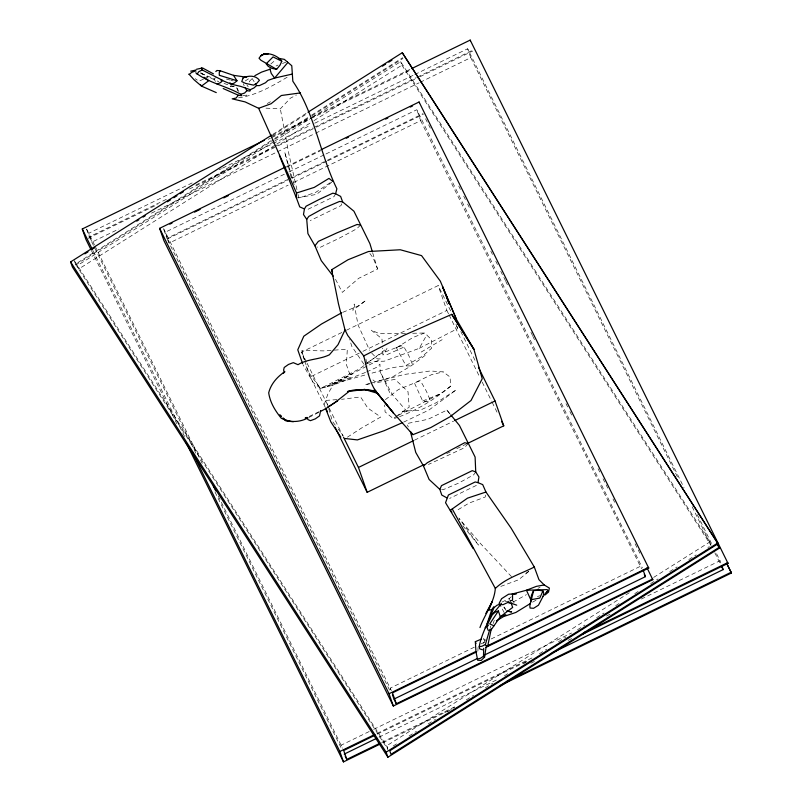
<?xml version="1.0" encoding="UTF-8"?>
<svg xmlns="http://www.w3.org/2000/svg" width="802" height="802" viewBox="0 0 802 802"><rect width="100%" height="100%" fill="white"/><g stroke="black" fill="none" stroke-linecap="round" stroke-linejoin="round"><path stroke-width="0.6" stroke-dasharray="4.01 3.01" d="M477.922 651.013L478.042 647.354M485.491 495.024L485.19 497.019L468.889 503.165L455.797 511.085M490.062 628.347L490.704 625.991M493.15 623.545L494.293 620.327M483.847 642.823L485.24 639.455M341.802 203.718L341 205.593L310.234 220.57M335.617 193.793L334.043 196.61L307.256 209.653M367.216 363.376L376.158 361.351L384.248 361.191L419.266 348.329L426.935 334.685M475.736 471.927L473.701 474.804L458.644 483.105L442.945 489.781L439.847 489.4M468.157 443.506L464.558 447.706L428.428 464.468M265.953 108.14L280.329 108.861L290.414 98.175L296.479 95.007M251.678 79.057L249.242 81.533L250.605 82.967M360.509 225.111L356.679 228.831L338.865 238.415L318.975 247.928L316.96 246.876M270.795 64.01L275.156 60.33M370.795 383.196L404.288 374.444L430.413 370.975L443.225 371.917L450.022 376.99L450.744 386.143C435.476 398.744 417.942 409.682 399.386 416.709M501.821 602.162L509.34 598.462L511.345 596.708M528.739 571.535L518.523 579.806L499.977 586.723M331.827 182.114L316.61 194.365L296.449 198.054M385.361 399.667L398.434 389.531L418.624 381.321L421.802 383.155L426.463 391.366L429.992 399.757L428.599 401.561L422.664 401.03L414.423 382.925L431.737 374.574L443.225 371.917M363.797 365.732L359.908 368.649L320.549 388.439L313.151 382.464L302.986 364.709M364.77 365.01L387.115 348.248L382.995 355.035L382.544 348.058M425.17 355.386L411.045 365.933L392.288 377.06L375.296 381.872L371.496 378.664M398.163 415.416L440.569 393.692L450.744 386.143M525.831 573.31L528.658 571.214M396.148 416.408L409.17 407.175L408.007 391.637L394.995 379.386L374.474 383.035M330.234 182.686L315.697 192.39L298.865 198.024L298.043 194.435M367.246 362.735L380.78 353.712L401.06 345.692L404.018 347.065L408.679 355.296L412.198 363.667L411.045 365.933C396.409 365.391 382.023 370.554 367.938 374.193M245.252 80.972L248.49 78.827M347.366 437.2L361.632 427.967L380.729 417.03L367.767 408.028L360.579 396.94L341.522 399.336M273.001 134.265L306.915 112.881M272.289 135.638L307.236 113.603M629.269 592.778L386.594 745.84L387.837 749.369L75.498 264.069L273.522 139.177M274.585 138.505L310.595 115.799M311.647 115.127L402.724 57.684M75.558 264.961L273.713 139.979M274.775 139.317L310.795 116.591M311.858 115.929L402.985 58.446M273.492 141.844L77.443 265.492L78.686 269.021L275.788 144.711M274.555 141.172L311.637 117.784M312.7 117.112L400.659 61.644L709.81 541.982L711.043 545.52L707.865 547.525M276.85 144.039L312.88 121.313M313.943 120.651L401.892 65.173L400.659 61.644M653.64 577.41L709.81 541.982M393.13 746.03L397.371 743.354M409.03 736.005L416.449 731.324M428.098 723.975L435.516 719.294M447.175 711.945L454.594 707.264M466.253 699.915L473.671 695.234M485.33 687.875L492.749 683.204M504.398 675.845L508.638 673.179M523.475 663.815L527.716 661.149M539.375 653.79L546.794 649.119M558.443 641.76L565.861 637.089M577.52 629.73L584.939 625.059M596.598 617.7L604.016 613.019M615.675 605.67L619.906 602.994M634.743 593.64L638.983 590.964M650.643 583.615L658.061 578.934M669.72 571.585L677.139 566.904M688.788 559.555L696.206 554.874M396.419 347.787L412.88 337.512L424.549 332.99L431.646 339.697L431.586 348.299L422.624 356.088L405.862 365.562L396.419 347.787L401.06 345.692M287.156 77.233C271.928 86.275 256.008 95.488 238.184 97.864M394.143 417.822L397.15 416.017M204.53 78.486L207.598 76.661L218.816 81.714M421.19 352.058L442.163 339.667M532.538 602.192L537.581 599.294M512.969 602.142L526.483 594.613M267.256 103.528L270.485 101.744M319.126 411.637L307.988 417.04M537.962 588.347L540.047 587.224M308.9 417.431L318.715 412.408M476.398 485.39L449.611 498.433M419.266 348.329L457.631 328.579L456.819 326.203M372.699 252.891L377.562 269.011L358.715 278.314L342.304 292.379L335.346 278.976M272.289 136.46L310.524 117.844M311.647 117.292L410.584 69.112M268.179 139.347L270.424 138.255M271.547 137.703L309.752 119.107M310.875 118.556L410.895 69.864M192.179 182.896L88.741 233.262L91.849 242.154L118.836 229.021M219.167 169.763L221.412 168.661M222.535 168.119L310.244 125.413M314.735 123.227L413.682 75.047M414.804 74.496L467.646 48.762L684.036 487.746M195.899 453.22L89.253 236.881L167.909 198.575M195.999 184.901L273.542 147.147M274.665 146.596L312.87 127.989M313.993 127.448L416.248 77.654M417.371 77.102L472.438 50.295M88.17 238.294L157.874 204.35M189.362 189.021L277.061 146.315M278.184 145.774L315.286 127.708M316.409 127.157L418.734 77.333M419.857 76.791L472.699 51.057M151.438 213.142L276.249 152.37M277.372 151.819L314.474 133.754M315.597 133.212L419.045 82.837M420.168 82.295L470.764 57.654L467.646 48.762M286.535 166.535L321.351 149.583M286.685 167.257L320.409 150.836M284.359 174.214L165.372 232.149L169.202 243.086L288.189 185.142M288.85 172.029L324.77 154.535M325.893 153.994L416.819 109.724L642.362 567.906M288.269 179.277L166.886 238.384L163.438 228.54M289.392 178.726L423.135 113.603M167.287 238.976L287.467 180.46M291.958 178.275L326.785 161.312M327.908 160.771L423.376 114.285M293.803 182.415L420.649 120.651L416.819 109.724M304.359 359.988L301.582 352.078L341.883 332.459M346.364 330.274L438.163 285.582L450.864 311.346M325.201 407.185L310.294 376.94L361.792 351.867M362.905 351.326L446.864 310.444L438.163 285.582M414.433 440.208L453.611 421.13M446.654 453.621L452.248 450.894M456.729 448.709L465.681 444.358M474.343 647.164L390.153 688.156L390.925 690.342M481.08 643.886L484.448 642.242M491.185 638.963L641.6 565.721M369.211 731.534L341.101 745.218L341.873 747.444M373.702 729.349L571.595 632.989M606.452 616.016L610.944 613.831M641.309 599.044L720.016 560.718L716.136 552.859M376.94 733.429L533.23 657.329M568.087 640.357L572.578 638.161M377.411 734.081L526.864 661.309M379.065 737.138L498.253 679.104M530.854 663.224L535.355 661.038M381.652 742.421L454.694 706.863M382.835 742.742L443.546 713.178M444.679 712.627L451.426 709.339M450.042 413.952L446.925 410.113L428.007 419.296L406.774 423.596L408.328 426.965M276.038 66.025L278.073 65.042M203.497 79.087L198.986 81.243L195.177 78.706M365.552 372.399L332.94 385.181L320.549 388.439L307.717 371.256L305.773 364.308M366.654 371.897L376.579 367.356L379.947 364.158L380.158 371.867L390.905 395.175M386.855 354.685L404.018 347.065M403.627 422.123L428.93 410.053L456.438 389.702L436.719 402.494L420.238 410.183L402.524 411.266L407.205 411.797L392.238 394.494L380.158 371.867M342.785 312.329L358.614 305.773L366.083 300.259L352.79 310.344L354.183 304.028L358.053 324.96L369.592 350.334M537.41 596.628L539.666 595.706M422.664 401.03L440.569 393.692M320.549 388.439L350.895 377.281L346.444 364.78L347.306 349.211L332.359 350.273M282.484 63.448L285.783 62.255M398.213 417.13L393.521 418.834L385.08 411.887L384.689 404.99M200.731 73.473L213.823 78.506L216.269 77.644M508.568 603.886L511.937 602.713M333.873 383.807L366.765 374.524M369.602 383.506L364.82 384.749L369.642 383.897M233.773 86.205L230.324 86.636L234.204 86.666L219.938 82.225M243.026 95.568L246.735 95.157L244.329 95.177M509.039 601.139L505.541 601.49L505.17 598.733M331.106 350.364L323.637 350.895L301.903 350.414L304.479 359.677M336.88 399.657L326.424 400.358L328.419 407.356M405.551 333.442L379.005 333.522L371.196 330.123L381.942 338.765L382.243 343.416M412.679 333.271L424.549 332.99M226.375 79.047L229.773 79.989M230.896 80.3L233.161 80.932M200.861 72.962L207.598 76.661L207.969 78.295M200.65 72.802L207.598 76.661M371.707 353.101L377.361 358.905L381 358.885L327.396 386.534L352.629 373.732L332.94 385.181L327.807 394.173L324.148 404.789L325.041 407.065M512.508 600.688L514.182 602.482M511.556 576.698L480.689 543.756L459.325 518.784M462.854 525.751L478.473 545.079L458.824 518.002M446.925 410.113L450.143 414.323M335.276 425.16L332.399 421.341L328.75 408.519M338.143 428.97L343.176 435.656M485.25 640.788L483.546 638.452L483.616 643.415M369.852 253.402L373.251 258.114L377.562 269.011M503.756 607.104L506.503 610.954L504.247 607.024M246.896 84.942L248.239 86.847M238.886 91.598L236.79 87.669M251.998 78.325L254.876 82.837M363.867 364.138L351.807 346.364L349.672 339.436M401.892 65.173L711.043 545.52M74.937 261.592L387.747 747.634M504.187 612.558L501.22 607.054M213.823 78.506L215.437 81.523M697.319 514.694L711.715 543.876M470.764 57.654L678.302 478.674M692.136 506.734L710.953 544.909M714.823 552.768L720.356 563.996M425.581 118.766L427.245 122.135M428.669 124.821L430.323 128.19M458.754 186.054L460.408 189.422M463.726 196.149L465.391 199.518M467.596 203.999L469.26 207.367M490.814 251.106L492.478 254.465M495.796 261.191L497.451 264.56M500.769 271.287L502.423 274.655M503.846 277.342L505.511 280.7M505.741 281.382L507.405 284.75M530.934 332.289L532.598 335.657M532.829 336.329L534.493 339.697M566.001 403.617L567.656 406.985M569.871 411.466L572.628 417.08M598.061 468.669L599.716 472.027M603.034 478.754L604.698 482.122M606.122 484.809L607.776 488.177M612.989 498.944L614.643 502.313M635.104 543.806L637.861 549.41M638.181 549.851L639.836 553.22M420.649 120.651L641.55 568.788M460.799 331.507L476.258 362.875M446.864 310.444L448.529 313.803M449.08 314.915L479.997 377.652M482.213 382.133L491.596 401.17M492.147 402.293L498.222 414.614M301.582 352.078L306.554 362.163M307.106 363.286L328.64 406.965M329.191 408.088L342.995 436.098M163.608 228.57L391.366 690.612M167.438 239.507L390.113 691.224M86.686 229.111L94.446 244.841M94.997 245.963L202.194 463.426M218.234 495.977L342.594 748.256M214.986 491.957L341.832 749.279M92.791 250.334L184.741 436.859M91.458 250.625L176.761 423.677M509.34 598.462L510.673 601.931M243.347 83.659L244.209 85.944M455.977 324.128L457.631 328.579M720.016 560.718L720.787 562.944M304.75 361.121L310.294 376.94M86.526 229.101L89.253 236.881M74.255 260.54L75.498 264.069M236.69 87.679L237.793 90.907M294.154 184.781L284.64 151.869L291.306 177.924M296.961 189.663L289.071 155.017L280.329 108.861M365.943 359.055L367.266 366.053"/><path stroke-width="1.2" d="M333.121 276.078L321.251 260.64L314.945 245.813L307.918 233.623L306.715 219.317L303.477 214.515L304.449 208.971L299.717 206.876L296.449 198.054L296.529 193.011L258.645 108.3L245.111 101.904L232.169 98.846L236.109 98.055L238.314 95.217L241.793 95.699L240.76 94.275C226.344 85.974 208.991 83.067 195.748 72.812M486.052 647.244L484.588 657.069L481.19 660.427L477.651 660.226L477.441 659.013L480.388 658.322L483.486 656.247L483.686 648.377M278.916 58.416L284.329 59.358L287.527 62.105L287.507 62.877L274.615 78.075L267.938 80.39L265.512 82.746L259.407 85.603L256.53 85.593L254.054 87.889L250.244 89.704L240.74 86.405L231.287 84.2L220.52 79.769M530.784 602.091L533.571 590.623L538.834 590.212L542.914 590.954L543.776 593.269L543.064 596.307M530.874 599.134L531.495 595.174L533.571 590.623M544.638 595.224L548.518 592.097L549.39 588.097L544.227 584.959L538.954 579.686L534.312 567.024L511.095 528.117L485.952 492.037L482.704 484.608L478.012 482.664L478.944 476.969L475.736 471.927L475.105 457.05L459.426 425.441L450.824 414.905M320.62 410.594L319.537 415.857L315.296 418.875L310.444 420.669L308.028 419.647L306.955 417.942L305.161 418.083L307.046 417.391M487.285 627.094L488.228 622.843L492.578 614.262L501.36 603.685M534.312 567.024C521.089 573.811 506.242 577.951 495.335 588.447C494.162 603.194 484.699 614.172 479.957 627.555M372.349 251.738L369.922 243.678L353.933 211.217L342.604 201.853L340.639 196.42L335.617 193.793L336.88 188.781C319.878 154.164 314.935 113.493 292.83 81.233L291.778 65.734L287.527 62.105M482.573 649.8L479.706 648.868L479.225 646.592C481.671 632.758 489.35 620.848 493.872 607.746L493.731 606.803L491.837 609.53L487.055 623.806M250.244 89.704L249.883 91.067L246.886 90.686L244.59 93.062L240.76 94.275M478.012 482.664L475.195 481.962L448.408 495.004L445.541 502.704L473.2 548.628M489.741 629.53L485.38 644.557L481.882 646.282L479.225 646.592M190.716 71.147L195.307 70.205L195.036 71.087L191.578 72.411L189.302 74.476L188.731 74.125M446.844 497.841L441.782 495.065L439.847 489.4L441.491 485.641L472.248 470.664L475.736 471.927M542.914 590.954L539.806 598.081L531.094 599.716L529.841 605.831L530.072 608.046L533.591 608.287L538.473 605.199L542.994 596.538M276.61 69.343L260.901 60.24L259.036 58.215C263.858 49.774 277.392 54.887 281.783 61.213L280.018 65.162L276.61 69.343L271.778 68.31L268.259 66.386L266.184 63.869M547.987 590.472L545.23 594.282L547.987 590.472L547.164 589.62L526.453 590.242L512.157 594.051L516.398 593.731L508.568 594.232L501.601 598.683L499.044 603.485M345 329.913L347.767 335.507L363.717 355.918C367.206 368.589 369 382.584 377.211 393.231L393.541 413.11L412.91 434.674L430.724 427.596L449.952 416.809L471.035 400.489L482.233 378.734L473.892 349.251L456.488 319.457L440.328 281.161L421.541 255.607L400.288 249.763L368.489 251.517L348.008 259.758L331.627 269.743L338.434 303.657L345 329.913L338.003 344.72L329.371 354.805C319.356 359.697 307.727 358.715 298.003 364.689L293.311 362.654L288.469 364.459L284.219 367.466L283.607 370.093L284.329 372.048L283.136 373.401L284.88 371.667C277.342 376.699 270.906 383.857 268.7 392.82C270.063 402.544 275.226 410.744 281.221 418.213C289.492 422.804 299.748 422.403 307.978 417.922M511.125 603.084L512.668 607.425L500.338 616.728L491.065 629.941M485.852 613.47L492.238 601.52L488.598 610.272L491.837 609.53M304.449 208.971L306.053 206.224L319.336 199.397L332.84 193.182L335.617 193.793M246.635 77.203L233.462 75.328L220.36 70.807L219.237 72.621L219.327 75.288L237.011 80.751L234.374 82.977L231.287 84.2L229.883 82.756M197.081 74.215L198.695 71.789L202.124 69.934L222.655 80.37L220.51 82.616L217.121 84.12M500.338 616.728L498.363 610.954L489.771 623.916L493.942 625.811M306.715 219.317L308.78 216.42L323.808 208.149L339.547 201.442L342.604 201.853M545.23 594.282L546.914 591.956M314.945 245.813L318.334 241.382L336.79 232.931L357.121 224.45L360.509 225.111M320.7 411.316C331.667 405.942 340.559 397.932 350.133 390.664M215.808 71.528L216.951 70.486L220.36 70.807M439.847 489.4L429.1 479.456L423.486 465.992L427.406 462.654L464.709 442.714L468.157 443.506M266.675 63.298L273.051 56.922L281.783 61.213M492.578 614.262L495.225 612.147L498.363 610.954M493.872 607.746L497.05 605.219L500.027 604.217L500.819 606.101M485.12 627.796L488.167 625.6M451.917 512.207L450.353 510.272L467.486 498.162L485.952 492.037M717.279 544.117L719.574 548.027L387.907 757.218L72.38 266.966L70.606 261.913L271.938 134.926M307.968 112.21L402.283 52.731L718.071 543.736L389.782 750.792L391.015 754.321L719.304 547.275M84.852 253.863L88.03 251.858M91.197 249.853L94.375 247.848M136.741 221.131L138.856 219.798M143.097 217.121L145.212 215.788M167.448 201.763L170.625 199.758M173.803 197.753L176.981 195.748M180.159 193.743L183.337 191.748M382.424 66.175L385.602 64.17M388.78 62.175L391.957 60.17M387.907 757.218L386.133 752.166L717.8 542.974M327.567 407.185L337.652 400.91M530.453 603.475L515.876 612.447L503.716 616.497L496.368 620.848M254.815 75.699L261.512 72.14L270.164 69.183M341.662 312.79L321.452 324.048L303.808 336.208L297.773 349.812L302.585 363.567M363.717 355.918L404.328 335.166L451.777 314.354L473.892 349.251L451.777 314.354M477.441 659.013L475.937 651.525L475.355 641.67L481.37 639.114M90.897 249.502L85.914 239.387L82.275 228.981L264.419 140.29M411.717 68.571L470.183 40.1L728.015 563.375L581.931 634.502M394.093 699.304L396.298 703.785L652.557 579.014L652.788 579.686L393.331 706.021L163.919 240.62L159.618 228.339L285.412 167.087M321.351 149.583L419.075 102.004L648.728 568.087L485.761 647.435M169.803 224.169L172.049 223.076M194.525 212.129L200.149 209.392M223.748 197.904L228.249 195.708M346.253 138.245L348.499 137.152M385.592 119.097L387.837 118.004M410.323 107.057L412.569 105.964M424.258 464.518L367.166 492.318L358.464 467.456L413.311 440.749M454.734 420.579L495.034 400.96L478.473 367.356M466.804 443.807L503.746 425.822L495.034 400.96M393.331 706.021L389.03 693.74L475.516 651.625M486.754 646.161L648.487 567.405L648.728 568.087M476.769 651.815L392.479 692.858L396.298 703.785M393.982 699.083L477.05 658.642M484.909 654.813L645.43 576.648L643.134 570.092M380.589 743.835L343.477 761.9L339.837 751.494L374.694 734.522M583.826 632.688L586.072 631.595M588.327 630.502L727.745 562.613L728.015 563.375M375.166 735.173L343.697 750.502L346.815 759.384L379.406 743.524M344.208 754.111L376.82 738.231M552.217 652.828L723.123 569.61L721.96 566.272M506.383 681.69L731.123 572.257L726.692 563.275M499.766 685.8L731.394 573.019L731.123 572.257M508.839 602.011L502.794 604.778L500.909 604.267M402.484 422.634L384.158 430.714L357.401 439.917L345.331 438.524M258.645 108.3L271.056 103.749L281.352 95.498L300.519 92.902M349.261 390.965L347.497 391.566L364.639 389.461L375.677 390.995L393.541 413.11L374.323 389.391M296.529 193.011L314.284 187.387L328.98 178.395L332.78 181.342M292.509 74.025L274.615 78.075L271.236 73.413L269.933 68.962M196.42 69.303L202.515 67.949L213.442 73.854M510.202 600.828L512.538 600.227L512.568 593.841M501.37 616.046L506.122 615.114L503.696 615.264M544.227 584.959L536.317 586.382L526.453 590.242L530.633 599.415M375.677 390.995L361.261 389.582L351.376 390.544L364.639 389.461L377.211 393.231M293.261 421.742L285.933 420.91L284.159 419.185M507.526 611.154L511.656 611.946L506.824 610.994M289.682 420.99L285.492 420.108L283.016 417.872M507.816 602.051L516.709 605.169M278.745 58.606L280.59 59.348M216.269 92.601L201.492 86.105L194.154 79.869L189.302 74.476M223.207 88.541L238.314 95.217M453.401 317.371L456.488 319.457L442.473 286.525L449.09 303.717M483.486 656.247L484.588 657.069M203.929 77.223L208.65 80.771L201.492 86.105L200.54 84.721M281.362 416.378L279.718 414.885L281.492 416.599M195.307 70.205L196.049 71.037M412.91 434.674L410.393 431.456L415.757 452.428L423.486 465.992M233.462 75.328L237.011 80.751M485.38 644.557L486.684 646.532L487.646 646.382L491.345 628.467M340.85 437.21L330.845 421.892L325.492 408.208M718.071 543.736L402.283 52.731M717.539 544.879L719.574 548.027M70.606 261.913L386.133 752.166M255.427 83.749L256.53 85.593M245.282 87.849L246.886 90.686M452.278 508.979L495.335 588.447M726.963 564.027L731.394 573.019M721.469 566.242L723.123 569.61M647.024 567.796L652.788 579.686M644.317 574.402L645.43 576.648M501.531 421.341L503.746 425.822M343.547 437.21L358.464 467.456M326.304 409.431L327.406 411.667M335.136 427.346L367.166 492.318M159.618 228.339L389.03 693.74M213.262 485.872L215.748 490.924M345.151 756.015L346.815 759.384M82.275 228.981L92.24 249.211M192.5 452.589L339.837 751.494M186.174 442.774L343.477 761.9M487.235 628.086L488.248 630.422M331.627 269.743L332.549 272.048M279.367 155.418L296.449 198.054M470.183 40.1L470.443 40.862M419.075 102.004L419.306 102.676M392.449 694.712L393.602 697.991M475.355 641.67L475.987 643.515M446.243 295.427L448.97 303.467M201.482 67.969L202.124 69.934M243.086 77.904L241.773 81.573L245.442 83.358L253.592 85.142L256.74 83.368L259.437 80.31C255.798 75.137 248.249 75.458 243.086 77.904M264.119 53.985L260.58 55.779L263.878 54.155L268.239 53.844L264.119 53.985"/></g></svg>
